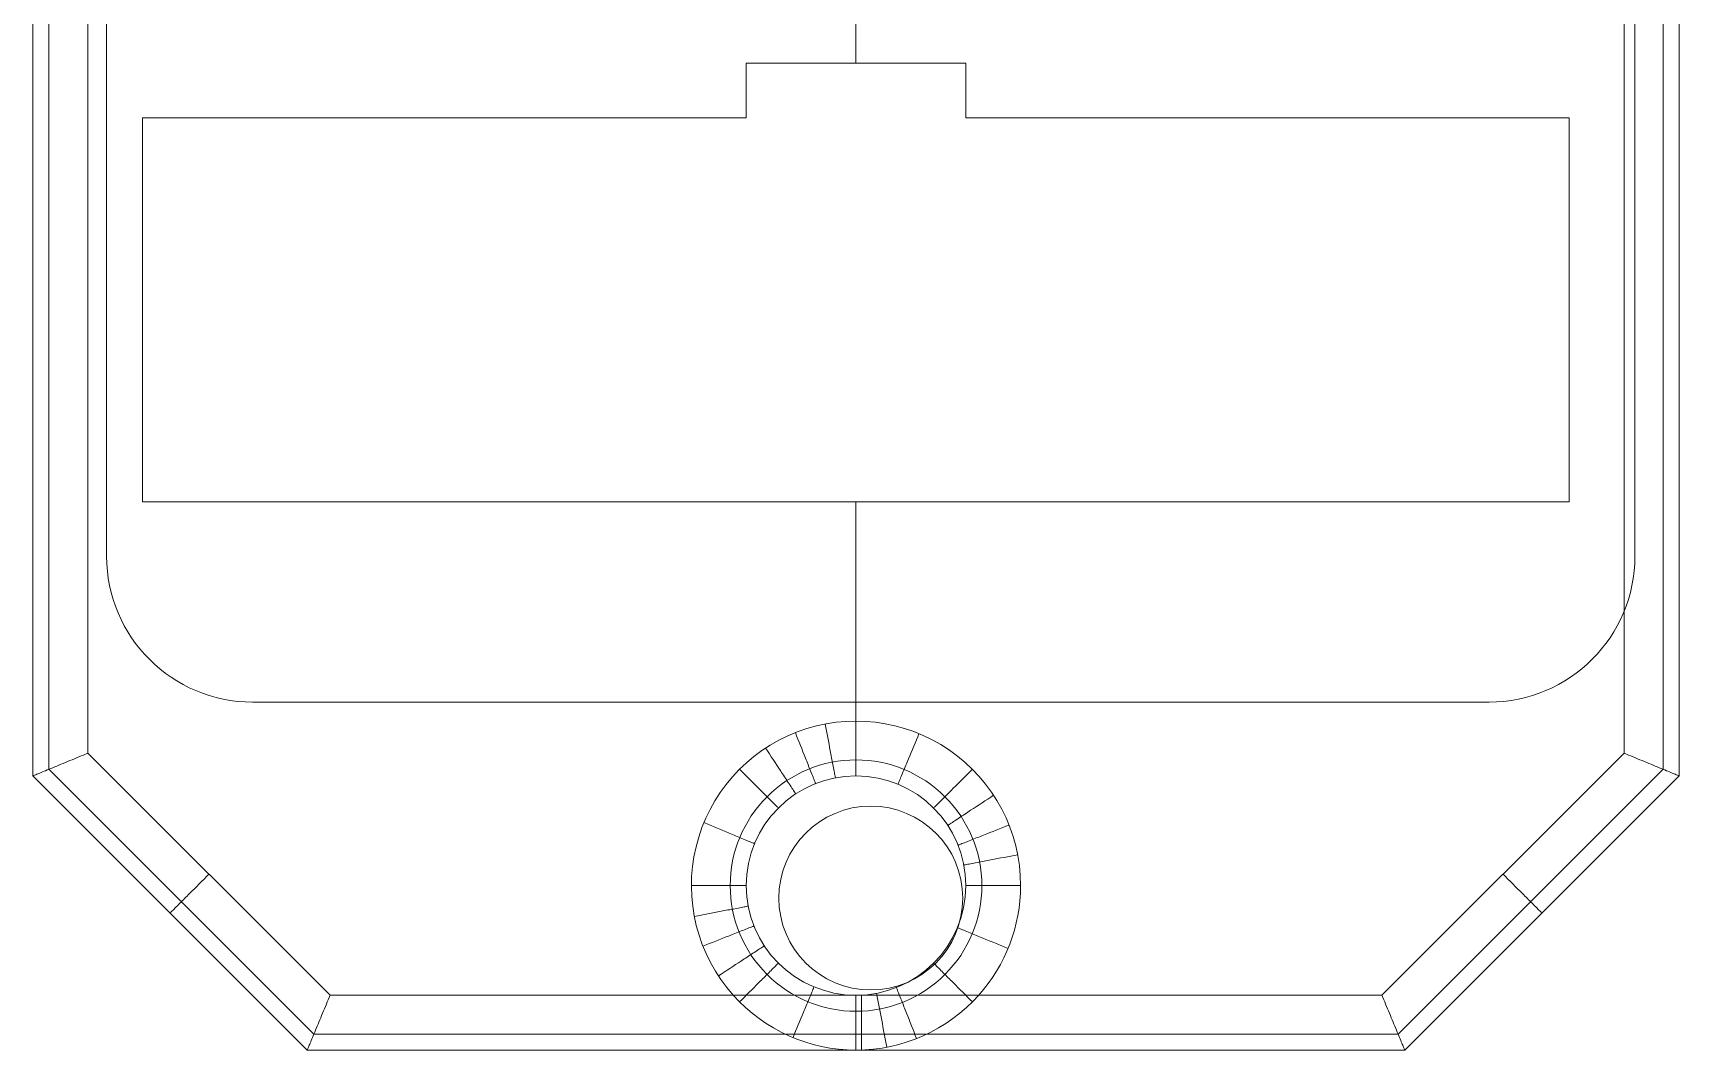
# Model space of a CAD drawing. Header units: inches. Extents: x 25 to 188, y -279 to -12.
# Drawn here: x 59.16 to 65.73, y -224.07 to -220.01 of the extents above; entities that cross this region are included whole.
import ezdxf

# ---------------------------------------------------------------- set-up
doc = ezdxf.new("R2010")
doc.units = ezdxf.units.IN
doc.header["$MEASUREMENT"] = 0
doc.layers.add('back panel', color=7, linetype='Continuous')

# ---------------------------------------------------------------- blocks, each defined once
blk = doc.blocks.new('block 9')
at = {"layer": 'back panel', "color": 7, "lineweight": 18, "true_color": 0xffffff}
for points in [[(59.1589, -215.3096), (59.1589, -222.9759)], [(59.1589, -215.3096), (59.1589, -222.9759)], [(59.2231, -215.3362), (59.2231, -222.9494)], [(65.666, -222.9494), (65.666, -215.3362)], [(65.7301, -222.9759), (65.7301, -215.3096)], [(65.7301, -222.9759), (65.7301, -215.3096)], [(59.4532, -216.2869), (59.4532, -222.0983)], [(59.4532, -222.0983), (59.4532, -216.2869)], [(59.4532, -216.2869), (59.4532, -222.0983)], [(65.554, -222.0983), (65.554, -216.2869)], [(65.554, -216.2869), (65.554, -222.0983)], [(65.554, -222.0983), (65.554, -216.2869)], [(62.4445, -220.1284), (62.4445, -219.6903)], [(59.378, -219.9094), (59.378, -222.8852)], [(62.4445, -220.1284), (62.4445, -219.9094)], [(65.5111, -222.8852), (65.5111, -219.9094)], [(62.0064, -220.1284), (62.8826, -220.1284)], [(62.0064, -220.3475), (62.0064, -220.1284)], [(62.0064, -220.3475), (62.0064, -220.1284)], [(62.0064, -220.1284), (62.0064, -220.1284)], [(62.0064, -220.1284), (62.8826, -220.1284)], [(62.0064, -220.1284), (62.0064, -220.3475)], [(62.8826, -220.1284), (62.0064, -220.1284)], [(62.4445, -220.1284), (62.4445, -220.1284)], [(62.8826, -220.1284), (62.8826, -220.3475)], [(62.8826, -220.1284), (62.8826, -220.1284)], [(62.8826, -220.1284), (62.8826, -220.3475)], [(62.8826, -220.3475), (62.8826, -220.1284)], [(62.0064, -220.2379), (62.0064, -220.2379)], [(62.8826, -220.2379), (62.8826, -220.2379)], [(59.597, -220.3475), (62.0064, -220.3475)], [(59.597, -221.8807), (59.597, -220.3475)], [(59.597, -221.8807), (59.597, -220.3475)], [(59.597, -220.3475), (59.597, -220.3475)], [(59.597, -220.3475), (62.0064, -220.3475)], [(59.597, -220.3475), (59.597, -221.8807)], [(62.0064, -220.3475), (59.597, -220.3475)], [(60.8017, -220.3475), (60.8017, -220.3475)], [(62.0064, -220.3475), (62.0064, -220.3475)], [(62.8826, -220.3475), (65.292, -220.3475)], [(62.8826, -220.3475), (62.8826, -220.3475)], [(62.8826, -220.3475), (65.292, -220.3475)], [(65.292, -220.3475), (62.8826, -220.3475)], [(64.0873, -220.3475), (64.0873, -220.3475)], [(65.292, -220.3475), (65.292, -221.8807)], [(65.292, -220.3475), (65.292, -220.3475)], [(65.292, -220.3475), (65.292, -221.8807)], [(65.292, -221.8807), (65.292, -220.3475)], [(59.597, -221.1141), (59.597, -221.1141)], [(65.292, -221.1141), (65.292, -221.1141)], [(65.292, -221.8807), (59.597, -221.8807)], [(65.292, -221.8807), (59.597, -221.8807)], [(59.597, -221.8807), (59.597, -221.8807)], [(59.597, -221.8807), (65.292, -221.8807)], [(62.4445, -222.9759), (62.4445, -221.8807)], [(62.4445, -221.8807), (62.4445, -221.8807)], [(62.4445, -222.7569), (62.4445, -221.8807)], [(65.292, -221.8807), (65.292, -221.8807)], [(59.4532, -222.0983), (59.4532, -222.0983)], [(65.554, -222.0983), (65.554, -222.0983)], [(59.6239, -222.5102), (59.6239, -222.5102)], [(65.3833, -222.5102), (65.3833, -222.5102)], [(60.0355, -222.6811), (64.9717, -222.6811)], [(64.9717, -222.6811), (60.0355, -222.6811)], [(60.0355, -222.6811), (60.0355, -222.6811)], [(60.0355, -222.6811), (64.9717, -222.6811)], [(62.5036, -222.6811), (62.5036, -222.6811)], [(64.9717, -222.6811), (64.9717, -222.6811)], [(59.378, -222.8852), (60.3449, -223.8521)], [(64.5442, -223.8521), (65.5111, -222.8852)], [(59.2231, -222.9494), (60.2807, -224.007)], [(64.6083, -224.007), (65.666, -222.9494)], [(59.1589, -222.9759), (60.2541, -224.0711)], [(59.1589, -222.9759), (59.1589, -222.9759)], [(59.1589, -222.9759), (60.2541, -224.0711)], [(62.4445, -222.9759), (62.4445, -222.9759)], [(64.6349, -224.0711), (65.7301, -222.9759)], [(64.6349, -224.0711), (65.7301, -222.9759)], [(65.7301, -222.9759), (65.7301, -222.9759)], [(62.5036, -223.0966), (62.5036, -223.0966)], [(62.0064, -223.414), (62.0064, -223.414)], [(62.8826, -223.414), (62.8826, -223.414)], [(62.1364, -223.4638), (62.1364, -223.4638)], [(62.8708, -223.4638), (62.8708, -223.4638)], [(59.7065, -223.5235), (59.7065, -223.5235)], [(65.1825, -223.5235), (65.1825, -223.5235)], [(60.3449, -223.8521), (61.9547, -223.8521)], [(62.9343, -223.8521), (61.9547, -223.8521)], [(62.4445, -224.0711), (62.4445, -223.8521)], [(62.4445, -223.8521), (62.4445, -223.8521)], [(62.5036, -223.831), (62.5036, -223.831)], [(62.9343, -223.8521), (64.5442, -223.8521)], [(60.2807, -224.007), (64.6083, -224.007)], [(60.2541, -224.0711), (64.6349, -224.0711)], [(60.2541, -224.0711), (60.2541, -224.0711)], [(60.2541, -224.0711), (64.6349, -224.0711)], [(62.4445, -224.0711), (62.4445, -224.0711)], [(64.6349, -224.0711), (64.6349, -224.0711)]]:
    blk.add_lwpolyline(points, dxfattribs=at)
for points in [[(59.4532, -222.0983), (59.4532, -222.4197), (59.7144, -222.6811), (60.0355, -222.6811)], [(60.0355, -222.6811), (59.7144, -222.6811), (59.4532, -222.4197), (59.4532, -222.0983)], [(59.4532, -222.0983), (59.4532, -222.4197), (59.7144, -222.6811), (60.0355, -222.6811)], [(64.9717, -222.6811), (65.2928, -222.6811), (65.554, -222.4197), (65.554, -222.0983)], [(65.554, -222.0983), (65.554, -222.4197), (65.2928, -222.6811), (64.9717, -222.6811)], [(64.9717, -222.6811), (65.2928, -222.6811), (65.554, -222.4197), (65.554, -222.0983)], [(63.1016, -223.414), (63.1017, -223.5757), (63.042, -223.7316), (62.9343, -223.8521)]]:
    blk.add_open_spline(points, degree=3, dxfattribs=at)
for points, knots in [([(61.9547, -223.8521), (61.8105, -223.6908), (61.755, -223.4692), (61.806, -223.259), (61.8569, -223.0489), (62.0081, -222.8773), (62.2101, -222.8001), (62.4121, -222.723), (62.639, -222.7502), (62.8172, -222.8728), (62.9952, -222.9954), (63.1017, -223.1978), (63.1016, -223.414)], [0, 0, 0, 0, 1, 1, 1, 2, 2, 2, 3, 3, 3, 4, 4, 4, 4]), ([(62.4445, -222.9759), (62.4443, -222.9738), (62.4445, -222.9716), (62.4445, -222.9694), (62.4445, -222.9625), (62.4445, -222.9555), (62.4445, -222.9486), (62.4445, -222.9394), (62.4445, -222.9303), (62.4445, -222.9212), (62.4445, -222.9029), (62.4445, -222.8846), (62.4445, -222.8664), (62.4445, -222.8299), (62.4445, -222.7934), (62.4445, -222.7569)], [0, 0, 0, 0, 1, 1, 1, 2, 2, 2, 3, 3, 3, 4, 4, 4, 5, 5, 5, 5]), ([(62.2833, -223.0067), (62.2835, -223.0068), (62.2832, -223.0065), (62.2832, -223.0065), (62.283, -223.006), (62.2828, -223.0056), (62.2827, -223.0052), (62.2821, -223.0037), (62.2815, -223.0022), (62.2809, -223.0007), (62.2783, -222.9942), (62.2758, -222.9877), (62.2732, -222.9812), (62.2698, -222.9728), (62.2665, -222.9643), (62.2631, -222.9558), (62.2564, -222.9388), (62.2497, -222.9218), (62.243, -222.9049), (62.2295, -222.8709), (62.2161, -222.837), (62.2026, -222.803)], [0, 0, 0, 0, 1, 1, 1, 2, 2, 2, 3, 3, 3, 4, 4, 4, 5, 5, 5, 6, 6, 6, 7, 7, 7, 7]), ([(62.3624, -222.9837), (62.3624, -222.9837), (62.3624, -222.9833), (62.3624, -222.9833), (62.3623, -222.9829), (62.3622, -222.9826), (62.3622, -222.9822), (62.3618, -222.9805), (62.3615, -222.9789), (62.3612, -222.9773), (62.3599, -222.9705), (62.3586, -222.9637), (62.3573, -222.9568), (62.3556, -222.9478), (62.3539, -222.9389), (62.3522, -222.9299), (62.3488, -222.912), (62.3453, -222.8941), (62.3419, -222.8761), (62.3351, -222.8403), (62.3283, -222.8044), (62.3214, -222.7685)], [0, 0, 0, 0, 1, 1, 1, 2, 2, 2, 3, 3, 3, 4, 4, 4, 5, 5, 5, 6, 6, 6, 7, 7, 7, 7]), ([(62.6122, -223.0093), (62.6123, -223.0095), (62.6123, -223.009), (62.6123, -223.0089), (62.6125, -223.0086), (62.6126, -223.0082), (62.6128, -223.0078), (62.6134, -223.0063), (62.614, -223.0048), (62.6147, -223.0033), (62.6173, -222.9968), (62.62, -222.9904), (62.6227, -222.984), (62.6261, -222.9755), (62.6296, -222.9671), (62.6331, -222.9587), (62.6401, -222.9418), (62.6471, -222.925), (62.6541, -222.9081), (62.6681, -222.8744), (62.682, -222.8406), (62.696, -222.8069)], [0, 0, 0, 0, 1, 1, 1, 2, 2, 2, 3, 3, 3, 4, 4, 4, 5, 5, 5, 6, 6, 6, 7, 7, 7, 7]), ([(59.378, -222.8852), (59.3662, -222.8901), (59.3543, -222.895), (59.3426, -222.8999), (59.3304, -222.9049), (59.3182, -222.91), (59.3064, -222.9149), (59.2942, -222.9199), (59.2823, -222.9249), (59.2709, -222.9296), (59.2593, -222.9344), (59.2483, -222.9389), (59.238, -222.9432), (59.2277, -222.9474), (59.2182, -222.9514), (59.2095, -222.955), (59.2011, -222.9585), (59.1935, -222.9616), (59.1869, -222.9643), (59.1806, -222.967), (59.1753, -222.9692), (59.171, -222.971), (59.1669, -222.9726), (59.1638, -222.9739), (59.1618, -222.9747), (59.1599, -222.9755), (59.1589, -222.9759), (59.1589, -222.9759)], [0, 0, 0, 0, 1, 1, 1, 2, 2, 2, 3, 3, 3, 4, 4, 4, 5, 5, 5, 6, 6, 6, 7, 7, 7, 8, 8, 8, 9, 9, 9, 9]), ([(62.204, -223.0479), (62.2039, -223.0473), (62.2035, -223.047), (62.2032, -223.0466), (62.2023, -223.0452), (62.2014, -223.0438), (62.2005, -223.0425), (62.1966, -223.0366), (62.1928, -223.0308), (62.189, -223.025), (62.184, -223.0173), (62.179, -223.0097), (62.174, -223.0021), (62.1639, -222.9868), (62.1539, -222.9716), (62.1439, -222.9563), (62.1238, -222.9258), (62.1038, -222.8953), (62.0838, -222.8648)], [0, 0, 0, 0, 1, 1, 1, 2, 2, 2, 3, 3, 3, 4, 4, 4, 5, 5, 5, 6, 6, 6, 6]), ([(65.5111, -222.8852), (65.5229, -222.8901), (65.5347, -222.895), (65.5464, -222.8999), (65.5587, -222.9049), (65.5708, -222.91), (65.5827, -222.9149), (65.5949, -222.9199), (65.6068, -222.9249), (65.6182, -222.9296), (65.6297, -222.9344), (65.6408, -222.9389), (65.6511, -222.9432), (65.6613, -222.9474), (65.6709, -222.9514), (65.6795, -222.955), (65.688, -222.9585), (65.6956, -222.9616), (65.7021, -222.9643), (65.7084, -222.967), (65.7138, -222.9692), (65.7181, -222.971), (65.7221, -222.9726), (65.7252, -222.9739), (65.7272, -222.9747), (65.7291, -222.9755), (65.7301, -222.9759), (65.7301, -222.9759)], [0, 0, 0, 0, 1, 1, 1, 2, 2, 2, 3, 3, 3, 4, 4, 4, 5, 5, 5, 6, 6, 6, 7, 7, 7, 8, 8, 8, 9, 9, 9, 9]), ([(62.9468, -223.414), (62.9468, -223.5472), (62.8938, -223.675), (62.7997, -223.7691), (62.7055, -223.8634), (62.5778, -223.9162), (62.4445, -223.9162), (62.3113, -223.9163), (62.1836, -223.8633), (62.0894, -223.7691), (61.9952, -223.675), (61.9423, -223.5471), (61.9423, -223.414), (61.9423, -223.2808), (61.9952, -223.1531), (62.0894, -223.0589), (62.1835, -222.9647), (62.3114, -222.9117), (62.4445, -222.9118), (62.5778, -222.9118), (62.7054, -222.9647), (62.7997, -223.0589), (62.8938, -223.153), (62.9468, -223.2809), (62.9468, -223.414)], [0, 0, 0, 0, 1, 1, 1, 2, 2, 2, 3, 3, 3, 4, 4, 4, 5, 5, 5, 6, 6, 6, 7, 7, 7, 8, 8, 8, 8]), ([(62.1348, -223.1042), (62.1341, -223.1041), (62.134, -223.1035), (62.1336, -223.1031), (62.1325, -223.102), (62.1313, -223.1008), (62.1302, -223.0996), (62.1253, -223.0947), (62.1203, -223.0898), (62.1154, -223.0849), (62.1089, -223.0784), (62.1025, -223.072), (62.096, -223.0655), (62.0831, -223.0526), (62.0702, -223.0397), (62.0573, -223.0268), (62.0315, -223.001), (62.0057, -222.9752), (61.9799, -222.9493)], [0, 0, 0, 0, 1, 1, 1, 2, 2, 2, 3, 3, 3, 4, 4, 4, 5, 5, 5, 6, 6, 6, 6]), ([(62.7543, -223.1042), (62.7545, -223.1037), (62.755, -223.1035), (62.7554, -223.1031), (62.7566, -223.102), (62.7577, -223.1008), (62.7589, -223.0996), (62.7638, -223.0947), (62.7687, -223.0898), (62.7737, -223.0849), (62.7801, -223.0784), (62.7866, -223.072), (62.793, -223.0655), (62.8059, -223.0526), (62.8188, -223.0397), (62.8317, -223.0268), (62.8576, -223.001), (62.8834, -222.9752), (62.9092, -222.9493)], [0, 0, 0, 0, 1, 1, 1, 2, 2, 2, 3, 3, 3, 4, 4, 4, 5, 5, 5, 6, 6, 6, 6]), ([(62.8826, -223.414), (62.8826, -223.6559), (62.6865, -223.8521), (62.4445, -223.8521), (62.2026, -223.8521), (62.0064, -223.6559), (62.0064, -223.414), (62.0064, -223.1721), (62.2026, -222.9759), (62.4445, -222.9759), (62.6865, -222.9759), (62.8826, -223.1721), (62.8826, -223.414)], [0, 0, 0, 0, 1, 1, 1, 2, 2, 2, 3, 3, 3, 4, 4, 4, 4]), ([(62.8826, -223.414), (62.8826, -223.6559), (62.6865, -223.8521), (62.4445, -223.8521), (62.2026, -223.8521), (62.0064, -223.6559), (62.0064, -223.414), (62.0064, -223.1721), (62.2026, -222.9759), (62.4445, -222.9759), (62.6865, -222.9759), (62.8826, -223.1721), (62.8826, -223.414)], [0, 0, 0, 0, 1, 1, 1, 2, 2, 2, 3, 3, 3, 4, 4, 4, 4]), ([(62.8107, -223.1735), (62.8126, -223.1725), (62.8143, -223.1711), (62.8161, -223.1699), (62.8219, -223.1661), (62.8277, -223.1623), (62.8336, -223.1585), (62.8412, -223.1535), (62.8488, -223.1485), (62.8564, -223.1435), (62.8717, -223.1334), (62.8869, -223.1234), (62.9022, -223.1134), (62.9327, -223.0933), (62.9632, -223.0733), (62.9937, -223.0533)], [0, 0, 0, 0, 1, 1, 1, 2, 2, 2, 3, 3, 3, 4, 4, 4, 5, 5, 5, 5]), ([(62.5036, -223.0966), (62.3012, -223.0966), (62.1364, -223.2614), (62.1364, -223.4638), (62.1364, -223.6663), (62.3012, -223.831), (62.5036, -223.831), (62.7061, -223.831), (62.8708, -223.6663), (62.8708, -223.4638), (62.8708, -223.2614), (62.7061, -223.0966), (62.5036, -223.0966)], [0, 0, 0, 0, 1, 1, 1, 2, 2, 2, 3, 3, 3, 4, 4, 4, 4]), ([(62.5036, -223.0966), (62.7061, -223.0966), (62.8708, -223.2614), (62.8708, -223.4638), (62.8708, -223.6663), (62.7061, -223.831), (62.5036, -223.831), (62.3012, -223.831), (62.1364, -223.6663), (62.1364, -223.4638), (62.1364, -223.2614), (62.3012, -223.0966), (62.5036, -223.0966)], [0, 0, 0, 0, 1, 1, 1, 2, 2, 2, 3, 3, 3, 4, 4, 4, 4]), ([(62.5036, -223.0966), (62.3012, -223.0966), (62.1364, -223.2614), (62.1364, -223.4638), (62.1364, -223.6663), (62.3012, -223.831), (62.5036, -223.831), (62.7061, -223.831), (62.8708, -223.6663), (62.8708, -223.4638), (62.8708, -223.2614), (62.7061, -223.0966), (62.5036, -223.0966)], [0, 0, 0, 0, 1, 1, 1, 2, 2, 2, 3, 3, 3, 4, 4, 4, 4]), ([(62.0398, -223.2464), (62.0398, -223.2464), (62.0394, -223.2462), (62.0394, -223.2462), (62.0391, -223.2461), (62.0387, -223.2459), (62.0383, -223.2458), (62.0368, -223.2451), (62.0353, -223.2445), (62.0338, -223.2439), (62.0274, -223.2412), (62.0209, -223.2386), (62.0145, -223.2359), (62.0061, -223.2324), (61.9976, -223.2289), (61.9892, -223.2254), (61.9723, -223.2184), (61.9555, -223.2114), (61.9386, -223.2045), (61.9049, -223.1905), (61.8711, -223.1765), (61.8374, -223.1625)], [0, 0, 0, 0, 1, 1, 1, 2, 2, 2, 3, 3, 3, 4, 4, 4, 5, 5, 5, 6, 6, 6, 7, 7, 7, 7]), ([(62.8519, -223.2528), (62.851, -223.2533), (62.8528, -223.2524), (62.8533, -223.2522), (62.8548, -223.2516), (62.8563, -223.251), (62.8579, -223.2504), (62.8643, -223.2478), (62.8708, -223.2452), (62.8773, -223.2427), (62.8858, -223.2393), (62.8943, -223.236), (62.9028, -223.2326), (62.9197, -223.2259), (62.9367, -223.2192), (62.9537, -223.2124), (62.9876, -223.199), (63.0216, -223.1856), (63.0555, -223.1721)], [0, 0, 0, 0, 1, 1, 1, 2, 2, 2, 3, 3, 3, 4, 4, 4, 5, 5, 5, 6, 6, 6, 6]), ([(62.8748, -223.3319), (62.8753, -223.3315), (62.8759, -223.3317), (62.8764, -223.3317), (62.878, -223.3313), (62.8796, -223.331), (62.8812, -223.3307), (62.888, -223.3294), (62.8949, -223.3281), (62.9017, -223.3268), (62.9107, -223.3251), (62.9196, -223.3234), (62.9286, -223.3217), (62.9466, -223.3182), (62.9645, -223.3148), (62.9824, -223.3114), (63.0183, -223.3046), (63.0541, -223.2977), (63.09, -223.2909)], [0, 0, 0, 0, 1, 1, 1, 2, 2, 2, 3, 3, 3, 4, 4, 4, 5, 5, 5, 6, 6, 6, 6]), ([(59.7065, -223.5235), (59.7067, -223.5237), (59.7067, -223.5233), (59.7068, -223.5233), (59.7071, -223.523), (59.7074, -223.5227), (59.7077, -223.5224), (59.7088, -223.5213), (59.71, -223.5201), (59.7111, -223.519), (59.7161, -223.514), (59.721, -223.5091), (59.7259, -223.5042), (59.7323, -223.4977), (59.7388, -223.4913), (59.7453, -223.4848), (59.7582, -223.4719), (59.7711, -223.459), (59.784, -223.4461), (59.8098, -223.4203), (59.8356, -223.3945), (59.8614, -223.3686)], [0, 0, 0, 0, 1, 1, 1, 2, 2, 2, 3, 3, 3, 4, 4, 4, 5, 5, 5, 6, 6, 6, 7, 7, 7, 7]), ([(62.0064, -223.414), (62.0043, -223.4142), (62.0021, -223.414), (62, -223.414), (61.993, -223.414), (61.986, -223.414), (61.9791, -223.414), (61.9699, -223.414), (61.9608, -223.414), (61.9517, -223.414), (61.9334, -223.414), (61.9152, -223.414), (61.8969, -223.414), (61.8604, -223.414), (61.8239, -223.414), (61.7874, -223.414)], [0, 0, 0, 0, 1, 1, 1, 2, 2, 2, 3, 3, 3, 4, 4, 4, 5, 5, 5, 5]), ([(62.8826, -223.414), (62.8832, -223.4144), (62.8836, -223.414), (62.8842, -223.414), (62.8858, -223.414), (62.8874, -223.414), (62.8891, -223.414), (62.896, -223.414), (62.903, -223.414), (62.91, -223.414), (62.9191, -223.414), (62.9282, -223.414), (62.9374, -223.414), (62.9556, -223.414), (62.9739, -223.414), (62.9921, -223.414), (63.0286, -223.414), (63.0651, -223.414), (63.1016, -223.414)], [0, 0, 0, 0, 1, 1, 1, 2, 2, 2, 3, 3, 3, 4, 4, 4, 5, 5, 5, 6, 6, 6, 6]), ([(65.1825, -223.5235), (65.1826, -223.5233), (65.1823, -223.5233), (65.1823, -223.5233), (65.182, -223.523), (65.1817, -223.5227), (65.1814, -223.5224), (65.1802, -223.5213), (65.1791, -223.5201), (65.1779, -223.519), (65.173, -223.514), (65.1681, -223.5091), (65.1631, -223.5042), (65.1567, -223.4977), (65.1503, -223.4913), (65.1438, -223.4848), (65.1309, -223.4719), (65.118, -223.459), (65.1051, -223.4461), (65.0792, -223.4203), (65.0534, -223.3945), (65.0276, -223.3686)], [0, 0, 0, 0, 1, 1, 1, 2, 2, 2, 3, 3, 3, 4, 4, 4, 5, 5, 5, 6, 6, 6, 7, 7, 7, 7]), ([(62.0142, -223.4961), (62.0151, -223.4955), (62.0132, -223.4963), (62.0127, -223.4964), (62.0111, -223.4967), (62.0095, -223.497), (62.0078, -223.4973), (62.001, -223.4986), (61.9942, -223.4999), (61.9873, -223.5012), (61.9784, -223.5029), (61.9694, -223.5046), (61.9604, -223.5064), (61.9425, -223.5098), (61.9246, -223.5132), (61.9066, -223.5166), (61.8708, -223.5235), (61.8349, -223.5303), (61.7991, -223.5371)], [0, 0, 0, 0, 1, 1, 1, 2, 2, 2, 3, 3, 3, 4, 4, 4, 5, 5, 5, 6, 6, 6, 6]), ([(62.0372, -223.5753), (62.0368, -223.5758), (62.0362, -223.5757), (62.0358, -223.5758), (62.0342, -223.5765), (62.0327, -223.5771), (62.0312, -223.5777), (62.0247, -223.5802), (62.0182, -223.5828), (62.0118, -223.5853), (62.0033, -223.5887), (61.9948, -223.5921), (61.9863, -223.5954), (61.9693, -223.6021), (61.9524, -223.6088), (61.9354, -223.6156), (61.9014, -223.629), (61.8675, -223.6425), (61.8335, -223.6559)], [0, 0, 0, 0, 1, 1, 1, 2, 2, 2, 3, 3, 3, 4, 4, 4, 5, 5, 5, 6, 6, 6, 6]), ([(62.8493, -223.5817), (62.8486, -223.5809), (62.8502, -223.5821), (62.8507, -223.5823), (62.8522, -223.5829), (62.8537, -223.5835), (62.8553, -223.5841), (62.8617, -223.5868), (62.8681, -223.5895), (62.8746, -223.5921), (62.883, -223.5956), (62.8914, -223.5991), (62.8999, -223.6026), (62.9167, -223.6096), (62.9336, -223.6166), (62.9504, -223.6236), (62.9842, -223.6375), (63.0179, -223.6515), (63.0516, -223.6655)], [0, 0, 0, 0, 1, 1, 1, 2, 2, 2, 3, 3, 3, 4, 4, 4, 5, 5, 5, 6, 6, 6, 6]), ([(62.0784, -223.6545), (62.0784, -223.6545), (62.0782, -223.6547), (62.0781, -223.6547), (62.0777, -223.6549), (62.0774, -223.6551), (62.0771, -223.6554), (62.0757, -223.6563), (62.0743, -223.6572), (62.073, -223.6581), (62.0672, -223.6619), (62.0613, -223.6657), (62.0555, -223.6696), (62.0479, -223.6746), (62.0402, -223.6796), (62.0326, -223.6846), (62.0174, -223.6946), (62.0021, -223.7046), (61.9869, -223.7146), (61.9563, -223.7347), (61.9258, -223.7547), (61.8953, -223.7748)], [0, 0, 0, 0, 1, 1, 1, 2, 2, 2, 3, 3, 3, 4, 4, 4, 5, 5, 5, 6, 6, 6, 7, 7, 7, 7]), ([(62.1348, -223.7238), (62.1345, -223.7244), (62.134, -223.7245), (62.1336, -223.7249), (62.1325, -223.726), (62.1313, -223.7272), (62.1302, -223.7284), (62.1253, -223.7333), (62.1203, -223.7382), (62.1154, -223.7431), (62.1089, -223.7496), (62.1025, -223.7561), (62.096, -223.7625), (62.0831, -223.7754), (62.0702, -223.7883), (62.0573, -223.8012), (62.0315, -223.827), (62.0057, -223.8528), (61.9799, -223.8787)], [0, 0, 0, 0, 1, 1, 1, 2, 2, 2, 3, 3, 3, 4, 4, 4, 5, 5, 5, 6, 6, 6, 6]), ([(62.7543, -223.7238), (62.7557, -223.7255), (62.7574, -223.7269), (62.7589, -223.7284), (62.7638, -223.7333), (62.7687, -223.7382), (62.7737, -223.7431), (62.7801, -223.7496), (62.7866, -223.756), (62.793, -223.7625), (62.8059, -223.7754), (62.8188, -223.7883), (62.8318, -223.8012), (62.8576, -223.827), (62.8834, -223.8529), (62.9092, -223.8787)], [0, 0, 0, 0, 1, 1, 1, 2, 2, 2, 3, 3, 3, 4, 4, 4, 5, 5, 5, 5]), ([(60.3449, -223.8521), (60.34, -223.8639), (60.3351, -223.8757), (60.3302, -223.8874), (60.3251, -223.8997), (60.3201, -223.9119), (60.3152, -223.9237), (60.3102, -223.9359), (60.3052, -223.9478), (60.3005, -223.9592), (60.2957, -223.9707), (60.2911, -223.9818), (60.2869, -223.9921), (60.2826, -224.0024), (60.2787, -224.0119), (60.2751, -224.0205), (60.2716, -224.029), (60.2685, -224.0366), (60.2657, -224.0431), (60.2631, -224.0495), (60.2609, -224.0548), (60.2591, -224.0591), (60.2574, -224.0631), (60.2562, -224.0662), (60.2553, -224.0682), (60.2545, -224.0702), (60.2541, -224.0711), (60.2541, -224.0711)], [0, 0, 0, 0, 1, 1, 1, 2, 2, 2, 3, 3, 3, 4, 4, 4, 5, 5, 5, 6, 6, 6, 7, 7, 7, 8, 8, 8, 9, 9, 9, 9]), ([(61.9547, -223.8521), (62.0793, -223.9915), (62.2576, -224.0711), (62.4445, -224.0711), (62.6314, -224.0711), (62.8098, -223.9915), (62.9343, -223.8521)], [0, 0, 0, 0, 1, 1, 1, 2, 2, 2, 2]), ([(62.2769, -223.8187), (62.2771, -223.8177), (62.2765, -223.8197), (62.2763, -223.8202), (62.2756, -223.8217), (62.275, -223.8232), (62.2744, -223.8247), (62.2717, -223.8312), (62.2691, -223.8376), (62.2664, -223.8441), (62.2629, -223.8525), (62.2594, -223.8609), (62.2559, -223.8693), (62.2489, -223.8862), (62.242, -223.9031), (62.235, -223.9199), (62.221, -223.9536), (62.207, -223.9874), (62.1931, -224.0211)], [0, 0, 0, 0, 1, 1, 1, 2, 2, 2, 3, 3, 3, 4, 4, 4, 5, 5, 5, 6, 6, 6, 6]), ([(62.4445, -223.8521), (62.4444, -223.8526), (62.4445, -223.8531), (62.4445, -223.8536), (62.4445, -223.8553), (62.4445, -223.8569), (62.4445, -223.8586), (62.4445, -223.8655), (62.4445, -223.8725), (62.4445, -223.8795), (62.4445, -223.8886), (62.4445, -223.8977), (62.4445, -223.9069), (62.4445, -223.9251), (62.4445, -223.9434), (62.4445, -223.9616), (62.4445, -223.9981), (62.4445, -224.0346), (62.4445, -224.0711)], [0, 0, 0, 0, 1, 1, 1, 2, 2, 2, 3, 3, 3, 4, 4, 4, 5, 5, 5, 6, 6, 6, 6]), ([(62.4664, -224.0711), (62.4664, -224.0711), (62.4664, -224.0709), (62.4664, -224.0707), (62.4664, -224.0704), (62.4664, -224.07), (62.4664, -224.0696), (62.4664, -224.0679), (62.4664, -224.0663), (62.4664, -224.0646), (62.4664, -224.0577), (62.4664, -224.0507), (62.4664, -224.0438), (62.4664, -224.0346), (62.4664, -224.0255), (62.4664, -224.0164), (62.4664, -223.9981), (62.4664, -223.9799), (62.4664, -223.9616), (62.4664, -223.9251), (62.4664, -223.8886), (62.4664, -223.8521)], [0, 0, 0, 0, 1, 1, 1, 2, 2, 2, 3, 3, 3, 4, 4, 4, 5, 5, 5, 6, 6, 6, 7, 7, 7, 7]), ([(62.5266, -223.8443), (62.528, -223.8534), (62.53, -223.8622), (62.5317, -223.8712), (62.5335, -223.8802), (62.5351, -223.8891), (62.5369, -223.8981), (62.5403, -223.916), (62.5437, -223.9339), (62.5471, -223.9519), (62.554, -223.9878), (62.5608, -224.0236), (62.5676, -224.0595)], [0, 0, 0, 0, 1, 1, 1, 2, 2, 2, 3, 3, 3, 4, 4, 4, 4]), ([(62.6058, -223.8213), (62.6058, -223.8213), (62.6059, -223.8217), (62.6059, -223.8217), (62.6061, -223.8221), (62.6062, -223.8224), (62.6064, -223.8228), (62.607, -223.8243), (62.6076, -223.8258), (62.6082, -223.8274), (62.6107, -223.8338), (62.6133, -223.8403), (62.6159, -223.8468), (62.6192, -223.8553), (62.6226, -223.8638), (62.6259, -223.8723), (62.6327, -223.8892), (62.6394, -223.9062), (62.6461, -223.9231), (62.6595, -223.9571), (62.673, -223.9911), (62.6864, -224.025)], [0, 0, 0, 0, 1, 1, 1, 2, 2, 2, 3, 3, 3, 4, 4, 4, 5, 5, 5, 6, 6, 6, 7, 7, 7, 7]), ([(64.6349, -224.0711), (64.6349, -224.0711), (64.6345, -224.0702), (64.6337, -224.0682), (64.6329, -224.0662), (64.6316, -224.0631), (64.6299, -224.0591), (64.6281, -224.0548), (64.6259, -224.0495), (64.6233, -224.0431), (64.6206, -224.0366), (64.6175, -224.029), (64.614, -224.0205), (64.6104, -224.0119), (64.6064, -224.0024), (64.6022, -223.9921), (64.5979, -223.9818), (64.5933, -223.9707), (64.5885, -223.9592), (64.5838, -223.9478), (64.5789, -223.9359), (64.5739, -223.9237), (64.5689, -223.9119), (64.5639, -223.8997), (64.5588, -223.8874), (64.554, -223.8757), (64.5491, -223.8639), (64.5442, -223.8521)], [0, 0, 0, 0, 1, 1, 1, 2, 2, 2, 3, 3, 3, 4, 4, 4, 5, 5, 5, 6, 6, 6, 7, 7, 7, 8, 8, 8, 9, 9, 9, 9])]:
    blk.add_open_spline(points, degree=3, knots=knots, dxfattribs=at)
blk = doc.blocks.new('block 8')
at = {"layer": 'back panel'}
blk.add_blockref('block 9', (0, 0), dxfattribs=at)

msp = doc.modelspace()

# ---------------------------------------------------------------- block references
at = {"layer": 'back panel'}
msp.add_blockref('block 8', (0, 0), dxfattribs=at)

doc.saveas('drawing.dxf')
